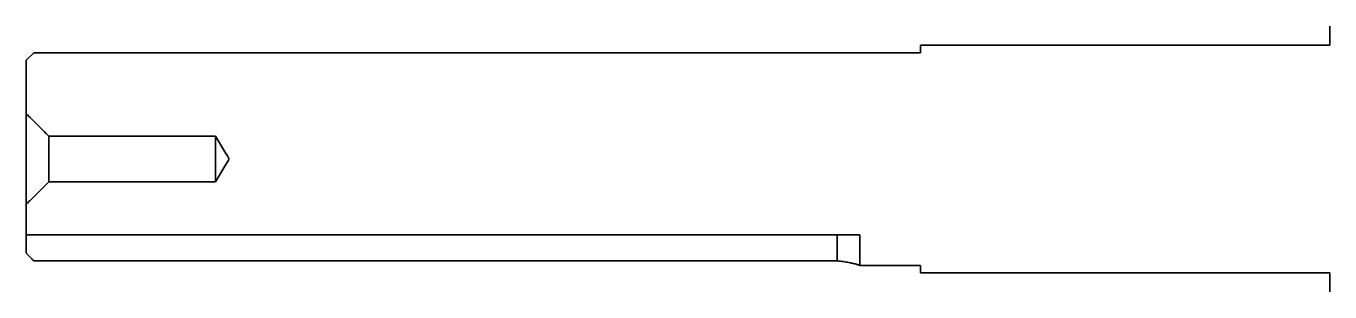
# Model space of a CAD drawing. Header units: millimetres. Extents: x -447 to 3729, y -11 to 1358.
# Drawn here: x 78.4 to 250.4, y 452.9 to 487.9 of the extents above; entities that cross this region are included whole.
import ezdxf

# ---------------------------------------------------------------- set-up
doc = ezdxf.new("R2010")
doc.units = ezdxf.units.MM
doc.layers.add('Visible Edges', color=7, linetype='Continuous', lineweight=50)

msp = doc.modelspace()

# ---------------------------------------------------------------- linework, layer by layer
at = {"layer": 'Visible Edges', "linetype": 'Continuous', "lineweight": 35}
for p, q in [((250.43, 487.94), (250.43, 485.44)), ((196.43, 485.44), (196.43, 484.44)), ((250.43, 485.44), (196.43, 485.44)), ((79.43, 484.44), (78.43, 483.44)), ((78.43, 483.44), (78.43, 476.44)), ((196.43, 484.44), (79.43, 484.44)), ((78.43, 464.45), (78.43, 476.44)), ((81.43, 473.44), (81.43, 467.45)), ((81.43, 473.44), (103.43, 473.44)), ((103.43, 473.44), (103.43, 467.45)), ((103.43, 467.45), (81.43, 467.45)), ((78.43, 464.45), (78.43, 460.44)), ((78.43, 458.08), (78.43, 460.44)), ((78.43, 460.44), (188.43, 460.44)), ((185.43, 457.03), (185.43, 460.44)), ((188.43, 460.44), (188.43, 456.44)), ((185.43, 457.03), (79.43, 457.03)), ((188.43, 456.44), (196.43, 456.44)), ((196.43, 456.44), (196.43, 455.44)), ((196.43, 455.44), (250.43, 455.44)), ((250.43, 455.44), (250.43, 452.94))]:
    msp.add_line(p, q, dxfattribs=at).dxf.unprotected_set("ltscale", 0)
for points in [[(78.43, 476.44), (78.6, 476.27), (78.77, 476.1), (78.93, 475.94), (79.09, 475.78), (79.24, 475.63), (79.39, 475.48), (79.53, 475.34), (79.67, 475.2), (79.81, 475.07), (79.94, 474.94), (80.06, 474.81), (80.19, 474.69), (80.31, 474.57), (80.42, 474.45), (80.54, 474.34), (80.65, 474.23), (80.75, 474.12), (80.86, 474.02), (80.96, 473.91), (81.06, 473.82), (81.15, 473.72), (81.25, 473.62), (81.34, 473.53), (81.43, 473.44)], [(103.43, 473.44), (104.79, 471.17), (104.99, 470.84), (105.07, 470.7), (105.11, 470.63), (105.13, 470.58), (105.15, 470.55), (105.16, 470.53), (105.17, 470.5), (105.17, 470.49), (105.18, 470.47), (105.18, 470.46), (105.18, 470.44), (105.18, 470.43), (105.18, 470.42), (105.17, 470.4), (105.17, 470.38), (105.16, 470.36), (105.15, 470.34), (105.13, 470.31), (105.11, 470.26), (105.07, 470.19), (104.99, 470.05), (104.79, 469.72), (103.43, 467.45)], [(81.43, 467.45), (81.34, 467.36), (81.25, 467.26), (81.15, 467.17), (81.06, 467.07), (80.96, 466.97), (80.86, 466.87), (80.75, 466.77), (80.65, 466.66), (80.54, 466.55), (80.42, 466.44), (80.31, 466.32), (80.19, 466.2), (80.06, 466.08), (79.94, 465.95), (79.81, 465.82), (79.67, 465.69), (79.53, 465.55), (79.39, 465.41), (79.24, 465.26), (79.09, 465.11), (78.93, 464.95), (78.77, 464.79), (78.6, 464.62), (78.43, 464.45)], [(79.43, 457.03), (79.39, 457.07), (79.34, 457.12), (79.3, 457.16), (79.26, 457.21), (79.21, 457.25), (79.17, 457.3), (79.13, 457.34), (79.09, 457.39), (79.04, 457.43), (79, 457.47), (78.96, 457.52), (78.92, 457.56), (78.88, 457.6), (78.84, 457.65), (78.79, 457.69), (78.75, 457.73), (78.71, 457.78), (78.67, 457.82), (78.63, 457.86), (78.59, 457.91), (78.55, 457.95), (78.51, 457.99), (78.47, 458.03), (78.43, 458.08)], [(188.43, 456.44), (188.42, 456.45), (188.4, 456.45), (188.36, 456.46), (188.32, 456.48), (188.26, 456.49), (188.19, 456.51), (188.11, 456.53), (188.02, 456.56), (187.92, 456.59), (187.81, 456.62), (187.69, 456.65), (187.56, 456.68), (187.42, 456.71), (187.28, 456.74), (187.13, 456.77), (186.97, 456.81), (186.81, 456.84), (186.63, 456.87), (186.45, 456.9), (186.25, 456.93), (186.05, 456.96), (185.85, 456.98), (185.64, 457.01), (185.43, 457.03)]]:
    msp.add_lwpolyline(points, dxfattribs=at).dxf.unprotected_set("ltscale", 0)

doc.saveas('drawing.dxf')
